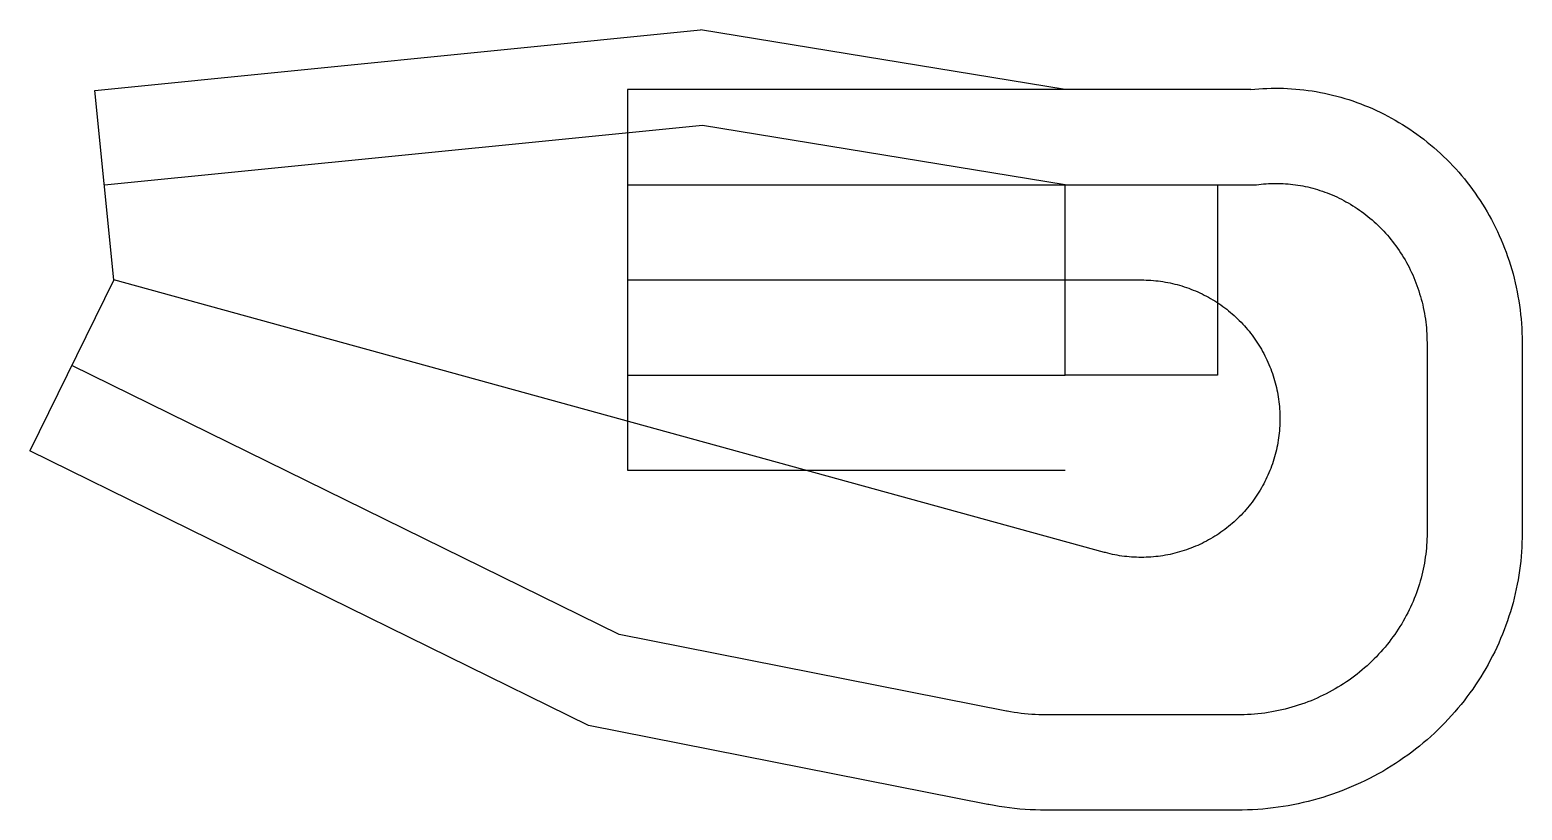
# Model space of a CAD drawing. Header units: metres. Extents: x -21634 to 7413, y -10316 to 4865.
import ezdxf

# ---------------------------------------------------------------- set-up
doc = ezdxf.new("R2010")
doc.units = ezdxf.units.M

msp = doc.modelspace()

# ---------------------------------------------------------------- linework, layer by layer
at = {"color": 1}
for p, q in [((-20369, 3686), (-8579, 4865)), ((-1482, 3704), (-8579, 4865)), ((-20000, 0), (-20369, 3686)), ((-10000, 3704), (-10000, -3704)), ((2129, 3704), (-10000, 3704)), ((-8544, 3007), (-20184, 1843)), ((-1482, 1852), (-8544, 3007)), ((-10000, 1852), (2242, 1852)), ((-20000, 0), (-21634, -3324)), ((5561, -1225), (5561, -4929)), ((7413, -1225), (7413, -4929)), ((-10165, -6899), (-20817, -1662)), ((-10000, -1852), (-1482, -1852)), ((-10763, -8668), (-21634, -3324)), ((-10000, -3704), (-1482, -3704)), ((-2626, -8389), (-10165, -6899)), ((-2985, -10205), (-10763, -8668)), ((1864, -8464), (-1860, -8464)), ((1864, -10316), (-1860, -10316))]:
    msp.add_line(p, q, dxfattribs=at)
for points in [[(2129, 3704), (2208, 3712), (2287, 3718), (2366, 3723), (2446, 3727), (2525, 3730), (2605, 3730), (2685, 3730), (2765, 3728), (2845, 3725), (2925, 3720), (3005, 3714), (3085, 3707), (3166, 3698), (3246, 3688), (3326, 3676), (3406, 3663), (3485, 3648), (3565, 3632), (3644, 3615), (3724, 3596), (3803, 3576), (3881, 3555), (3960, 3532), (4038, 3507), (4116, 3482), (4193, 3454), (4270, 3426), (4347, 3396), (4423, 3365), (4499, 3332), (4575, 3298), (4650, 3262), (4724, 3226), (4798, 3188), (4871, 3148), (4943, 3107), (5015, 3065), (5087, 3022), (5157, 2977), (5227, 2931), (5297, 2884), (5365, 2835), (5433, 2786), (5500, 2735), (5566, 2682), (5631, 2629), (5696, 2574), (5759, 2518), (5822, 2461), (5884, 2403), (5945, 2344), (6004, 2283), (6063, 2221), (6121, 2159), (6178, 2095), (6234, 2030), (6288, 1964), (6342, 1897), (6395, 1829), (6446, 1760), (6496, 1690), (6545, 1619), (6593, 1547), (6640, 1475), (6685, 1401), (6730, 1326), (6773, 1251), (6814, 1175), (6855, 1098), (6894, 1020), (6932, 941), (6968, 862), (7004, 781), (7037, 701), (7070, 619), (7101, 537), (7130, 454), (7159, 370), (7185, 286), (7211, 202), (7235, 117), (7257, 31), (7278, -55), (7298, -142), (7316, -229), (7332, -316), (7347, -404), (7361, -492), (7373, -581), (7383, -670), (7392, -759), (7399, -848), (7405, -938), (7409, -1028), (7412, -1118), (7413, -1208), (7413, -1225)], [(1482, -1852), (-1482, -1852), (-1482, 1852), (1482, 1852), (1482, -1852)], [(2242, 1852), (2288, 1858), (2335, 1863), (2381, 1868), (2428, 1872), (2475, 1875), (2523, 1877), (2570, 1878), (2618, 1878), (2665, 1878), (2713, 1877), (2761, 1875), (2809, 1872), (2856, 1868), (2904, 1864), (2952, 1858), (3000, 1852), (3048, 1845), (3096, 1837), (3144, 1828), (3192, 1818), (3240, 1808), (3288, 1796), (3336, 1784), (3383, 1771), (3431, 1757), (3478, 1742), (3525, 1726), (3572, 1710), (3619, 1692), (3665, 1674), (3712, 1655), (3758, 1635), (3804, 1614), (3849, 1592), (3895, 1570), (3940, 1546), (3984, 1522), (4029, 1497), (4073, 1471), (4116, 1444), (4160, 1417), (4203, 1389), (4245, 1359), (4287, 1329), (4329, 1299), (4370, 1267), (4411, 1235), (4451, 1202), (4491, 1168), (4530, 1133), (4569, 1098), (4607, 1062), (4644, 1025), (4681, 987), (4718, 949), (4754, 910), (4789, 870), (4824, 829), (4858, 788), (4891, 746), (4924, 704), (4956, 661), (4987, 617), (5018, 573), (5047, 527), (5077, 482), (5105, 436), (5133, 389), (5159, 341), (5186, 293), (5211, 245), (5235, 196), (5259, 146), (5282, 96), (5304, 45), (5325, -6), (5346, -57), (5365, -109), (5384, -162), (5402, -215), (5418, -268), (5434, -322), (5449, -376), (5464, -430), (5477, -485), (5489, -540), (5500, -596), (5511, -652), (5520, -708), (5529, -764), (5536, -820), (5543, -877), (5548, -934), (5553, -991), (5556, -1049), (5559, -1106), (5560, -1164), (5561, -1222), (5561, -1225)], [(-10000, 0), (0, 0), (47, 0), (94, -2), (141, -4), (188, -7), (235, -10), (282, -15), (329, -20), (376, -26), (422, -33), (469, -41), (515, -50), (561, -59), (607, -69), (653, -80), (699, -92), (744, -105), (789, -118), (834, -132), (879, -147), (923, -163), (967, -179), (1011, -197), (1055, -215), (1098, -233), (1141, -253), (1183, -273), (1225, -294), (1267, -316), (1308, -338), (1349, -362), (1390, -386), (1430, -410), (1470, -435), (1509, -461), (1548, -488), (1586, -515), (1624, -543), (1662, -572), (1699, -601), (1735, -631), (1771, -662), (1806, -693), (1841, -725), (1875, -757), (1908, -791), (1941, -824), (1974, -858), (2006, -893), (2037, -928), (2068, -964), (2098, -1000), (2127, -1037), (2156, -1075), (2184, -1113), (2211, -1151), (2238, -1190), (2264, -1229), (2289, -1269), (2313, -1309), (2337, -1349), (2361, -1390), (2383, -1432), (2405, -1474), (2426, -1516), (2446, -1558), (2466, -1601), (2484, -1644), (2502, -1688), (2520, -1732), (2536, -1776), (2552, -1820), (2567, -1865), (2581, -1910), (2594, -1955), (2607, -2000), (2619, -2046), (2630, -2092), (2640, -2138), (2649, -2184), (2658, -2230), (2666, -2277), (2673, -2323), (2679, -2370), (2684, -2417), (2689, -2464), (2692, -2511), (2695, -2558), (2697, -2605), (2699, -2652), (2699, -2699), (2699, -2746), (2697, -2793), (2695, -2840), (2692, -2887), (2689, -2934), (2684, -2981), (2679, -3028), (2673, -3075), (2666, -3121), (2658, -3168), (2649, -3214), (2640, -3260), (2630, -3306), (2619, -3352), (2607, -3398), (2594, -3443), (2581, -3488), (2567, -3533), (2552, -3578), (2536, -3622), (2520, -3666), (2502, -3710), (2484, -3754), (2466, -3797), (2446, -3840), (2426, -3882), (2405, -3924), (2383, -3966), (2361, -4007), (2337, -4048), (2313, -4089), (2289, -4129), (2264, -4169), (2238, -4208), (2211, -4247), (2184, -4285), (2156, -4323), (2127, -4361), (2098, -4398), (2068, -4434), (2037, -4470), (2006, -4505), (1974, -4540), (1941, -4574), (1908, -4607), (1875, -4640), (1841, -4673), (1806, -4705), (1771, -4736), (1735, -4767), (1699, -4796), (1662, -4826), (1624, -4854), (1586, -4882), (1548, -4910), (1509, -4937), (1470, -4963), (1430, -4988), (1390, -5012), (1349, -5036), (1308, -5060), (1267, -5082), (1225, -5104), (1183, -5125), (1141, -5145), (1098, -5165), (1055, -5183), (1011, -5201), (967, -5219), (923, -5235), (879, -5251), (834, -5266), (789, -5280), (744, -5293), (699, -5306), (653, -5318), (607, -5329), (561, -5339), (515, -5348), (469, -5357), (422, -5365), (376, -5372), (329, -5378), (282, -5383), (235, -5388), (188, -5391), (141, -5394), (94, -5396), (47, -5398), (0, -5398), (-47, -5398), (-94, -5396), (-141, -5394), (-188, -5391), (-235, -5388), (-282, -5383), (-329, -5378), (-376, -5372), (-422, -5365), (-469, -5357), (-515, -5348), (-561, -5339), (-607, -5329), (-653, -5318), (-699, -5306), (-715, -5301), (-20000, 0)], [(5561, -4929), (5561, -4987), (5559, -5045), (5556, -5103), (5553, -5161), (5548, -5220), (5543, -5278), (5536, -5336), (5528, -5394), (5520, -5453), (5510, -5511), (5499, -5569), (5487, -5627), (5474, -5685), (5461, -5743), (5446, -5801), (5430, -5858), (5413, -5916), (5395, -5973), (5376, -6030), (5356, -6086), (5334, -6143), (5312, -6199), (5289, -6255), (5265, -6311), (5240, -6366), (5214, -6421), (5186, -6475), (5158, -6530), (5129, -6583), (5099, -6637), (5068, -6690), (5035, -6742), (5002, -6794), (4968, -6846), (4933, -6897), (4897, -6947), (4860, -6997), (4822, -7047), (4783, -7095), (4744, -7144), (4703, -7191), (4661, -7238), (4619, -7284), (4576, -7330), (4532, -7375), (4486, -7419), (4441, -7463), (4394, -7506), (4346, -7548), (4298, -7589), (4249, -7630), (4199, -7669), (4148, -7708), (4096, -7746), (4044, -7784), (3991, -7820), (3937, -7856), (3883, -7890), (3828, -7924), (3772, -7957), (3716, -7989), (3658, -8020), (3601, -8050), (3542, -8079), (3483, -8107), (3424, -8134), (3364, -8161), (3303, -8186), (3242, -8210), (3180, -8233), (3118, -8255), (3055, -8276), (2992, -8296), (2928, -8315), (2864, -8333), (2799, -8349), (2735, -8365), (2669, -8379), (2604, -8393), (2538, -8405), (2471, -8416), (2405, -8426), (2338, -8435), (2271, -8442), (2204, -8449), (2136, -8454), (2068, -8458), (2000, -8461), (1932, -8463), (1864, -8464), (1864, -8464)], [(7413, -4929), (7412, -5019), (7410, -5110), (7406, -5200), (7400, -5291), (7393, -5381), (7385, -5471), (7374, -5562), (7362, -5652), (7349, -5742), (7334, -5833), (7317, -5922), (7299, -6012), (7279, -6102), (7258, -6191), (7235, -6280), (7210, -6369), (7184, -6457), (7156, -6545), (7127, -6633), (7096, -6720), (7063, -6807), (7029, -6893), (6994, -6979), (6957, -7064), (6918, -7149), (6878, -7233), (6837, -7316), (6793, -7399), (6749, -7481), (6703, -7563), (6655, -7644), (6606, -7724), (6555, -7803), (6504, -7881), (6450, -7959), (6395, -8036), (6339, -8112), (6282, -8187), (6223, -8261), (6162, -8334), (6101, -8406), (6038, -8477), (5974, -8547), (5908, -8617), (5841, -8685), (5773, -8752), (5704, -8817), (5633, -8882), (5561, -8945), (5488, -9008), (5414, -9069), (5339, -9129), (5263, -9187), (5185, -9245), (5106, -9301), (5027, -9356), (4946, -9409), (4864, -9461), (4782, -9512), (4698, -9561), (4613, -9609), (4528, -9655), (4441, -9700), (4354, -9744), (4266, -9786), (4177, -9826), (4087, -9865), (3997, -9903), (3905, -9939), (3813, -9973), (3721, -10006), (3627, -10037), (3533, -10067), (3439, -10095), (3343, -10121), (3248, -10146), (3151, -10169), (3054, -10191), (2957, -10211), (2859, -10229), (2761, -10245), (2663, -10260), (2564, -10273), (2465, -10284), (2365, -10294), (2265, -10302), (2165, -10308), (2065, -10312), (1965, -10315), (1864, -10316), (1864, -10316)], [(-1860, -8464), (-1928, -8463), (-1997, -8461), (-2065, -8458), (-2134, -8454), (-2202, -8449), (-2271, -8442), (-2340, -8434), (-2408, -8425), (-2477, -8415), (-2545, -8404), (-2613, -8391), (-2626, -8389)], [(-1860, -10316), (-1961, -10315), (-2061, -10312), (-2162, -10308), (-2263, -10302), (-2364, -10294), (-2465, -10284), (-2565, -10272), (-2666, -10259), (-2766, -10244), (-2867, -10227), (-2967, -10209), (-2985, -10205)]]:
    msp.add_lwpolyline(points, dxfattribs=at)

doc.saveas('drawing.dxf')
